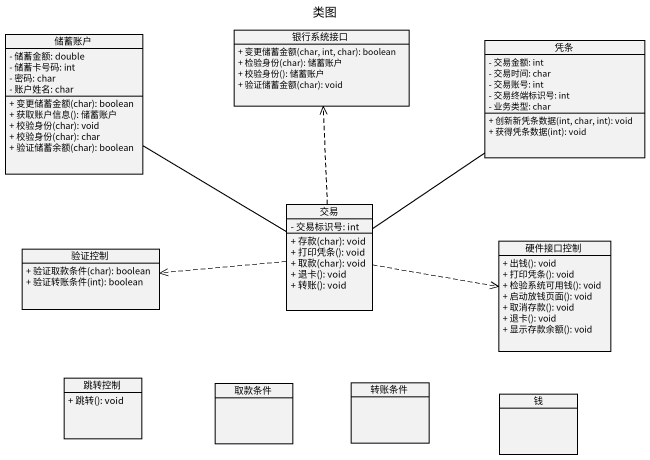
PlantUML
@startuml
title 类图
hide circle
hide empty members
skinparam classAttributeIconSize 0
class 储蓄账户 {
  - 储蓄金额: double
  - 储蓄卡号码: int
  - 密码: char
  - 账户姓名: char
  + 变更储蓄金额(char): boolean
  + 获取账户信息(): 储蓄账户
  + 校验身份(char): void
  + 校验身份(char): char
  + 验证储蓄余额(char): boolean
}
class 银行系统接口 {
  + 变更储蓄金额(char, int, char): boolean
  + 检验身份(char): 储蓄账户
  + 校验身份(): 储蓄账户
  + 验证储蓄金额(char): void
}
class 凭条 {
  - 交易金额: int
  - 交易时间: char
  - 交易账号: int
  - 交易终端标识号: int
  - 业务类型: char
  + 创新新凭条数据(int, char, int): void
  + 获得凭条数据(int): void
}
class 交易 {
  - 交易标识号: int
  + 存款(char): void
  + 打印凭条(): void
  + 取款(char): void
  + 退卡(): void
  + 转账(): void
}
class 硬件接口控制 {
  + 出钱(): void
  + 打印凭条(): void
  + 检验系统可用钱(): void
  + 启动放钱页面(): void
  + 取消存款(): void
  + 退卡(): void
  + 显示存款余额(): void
}
class 验证控制 {
  + 验证取款条件(char): boolean
  + 验证转账条件(int): boolean
}
class 跳转控制 {
  + 跳转(): void
}
class 取款条件
class 转账条件
class 钱
储蓄账户 -- 交易
交易 .up.> 银行系统接口
交易 -up- 凭条
交易 .right.> 硬件接口控制
交易 .left.> 验证控制
@enduml
